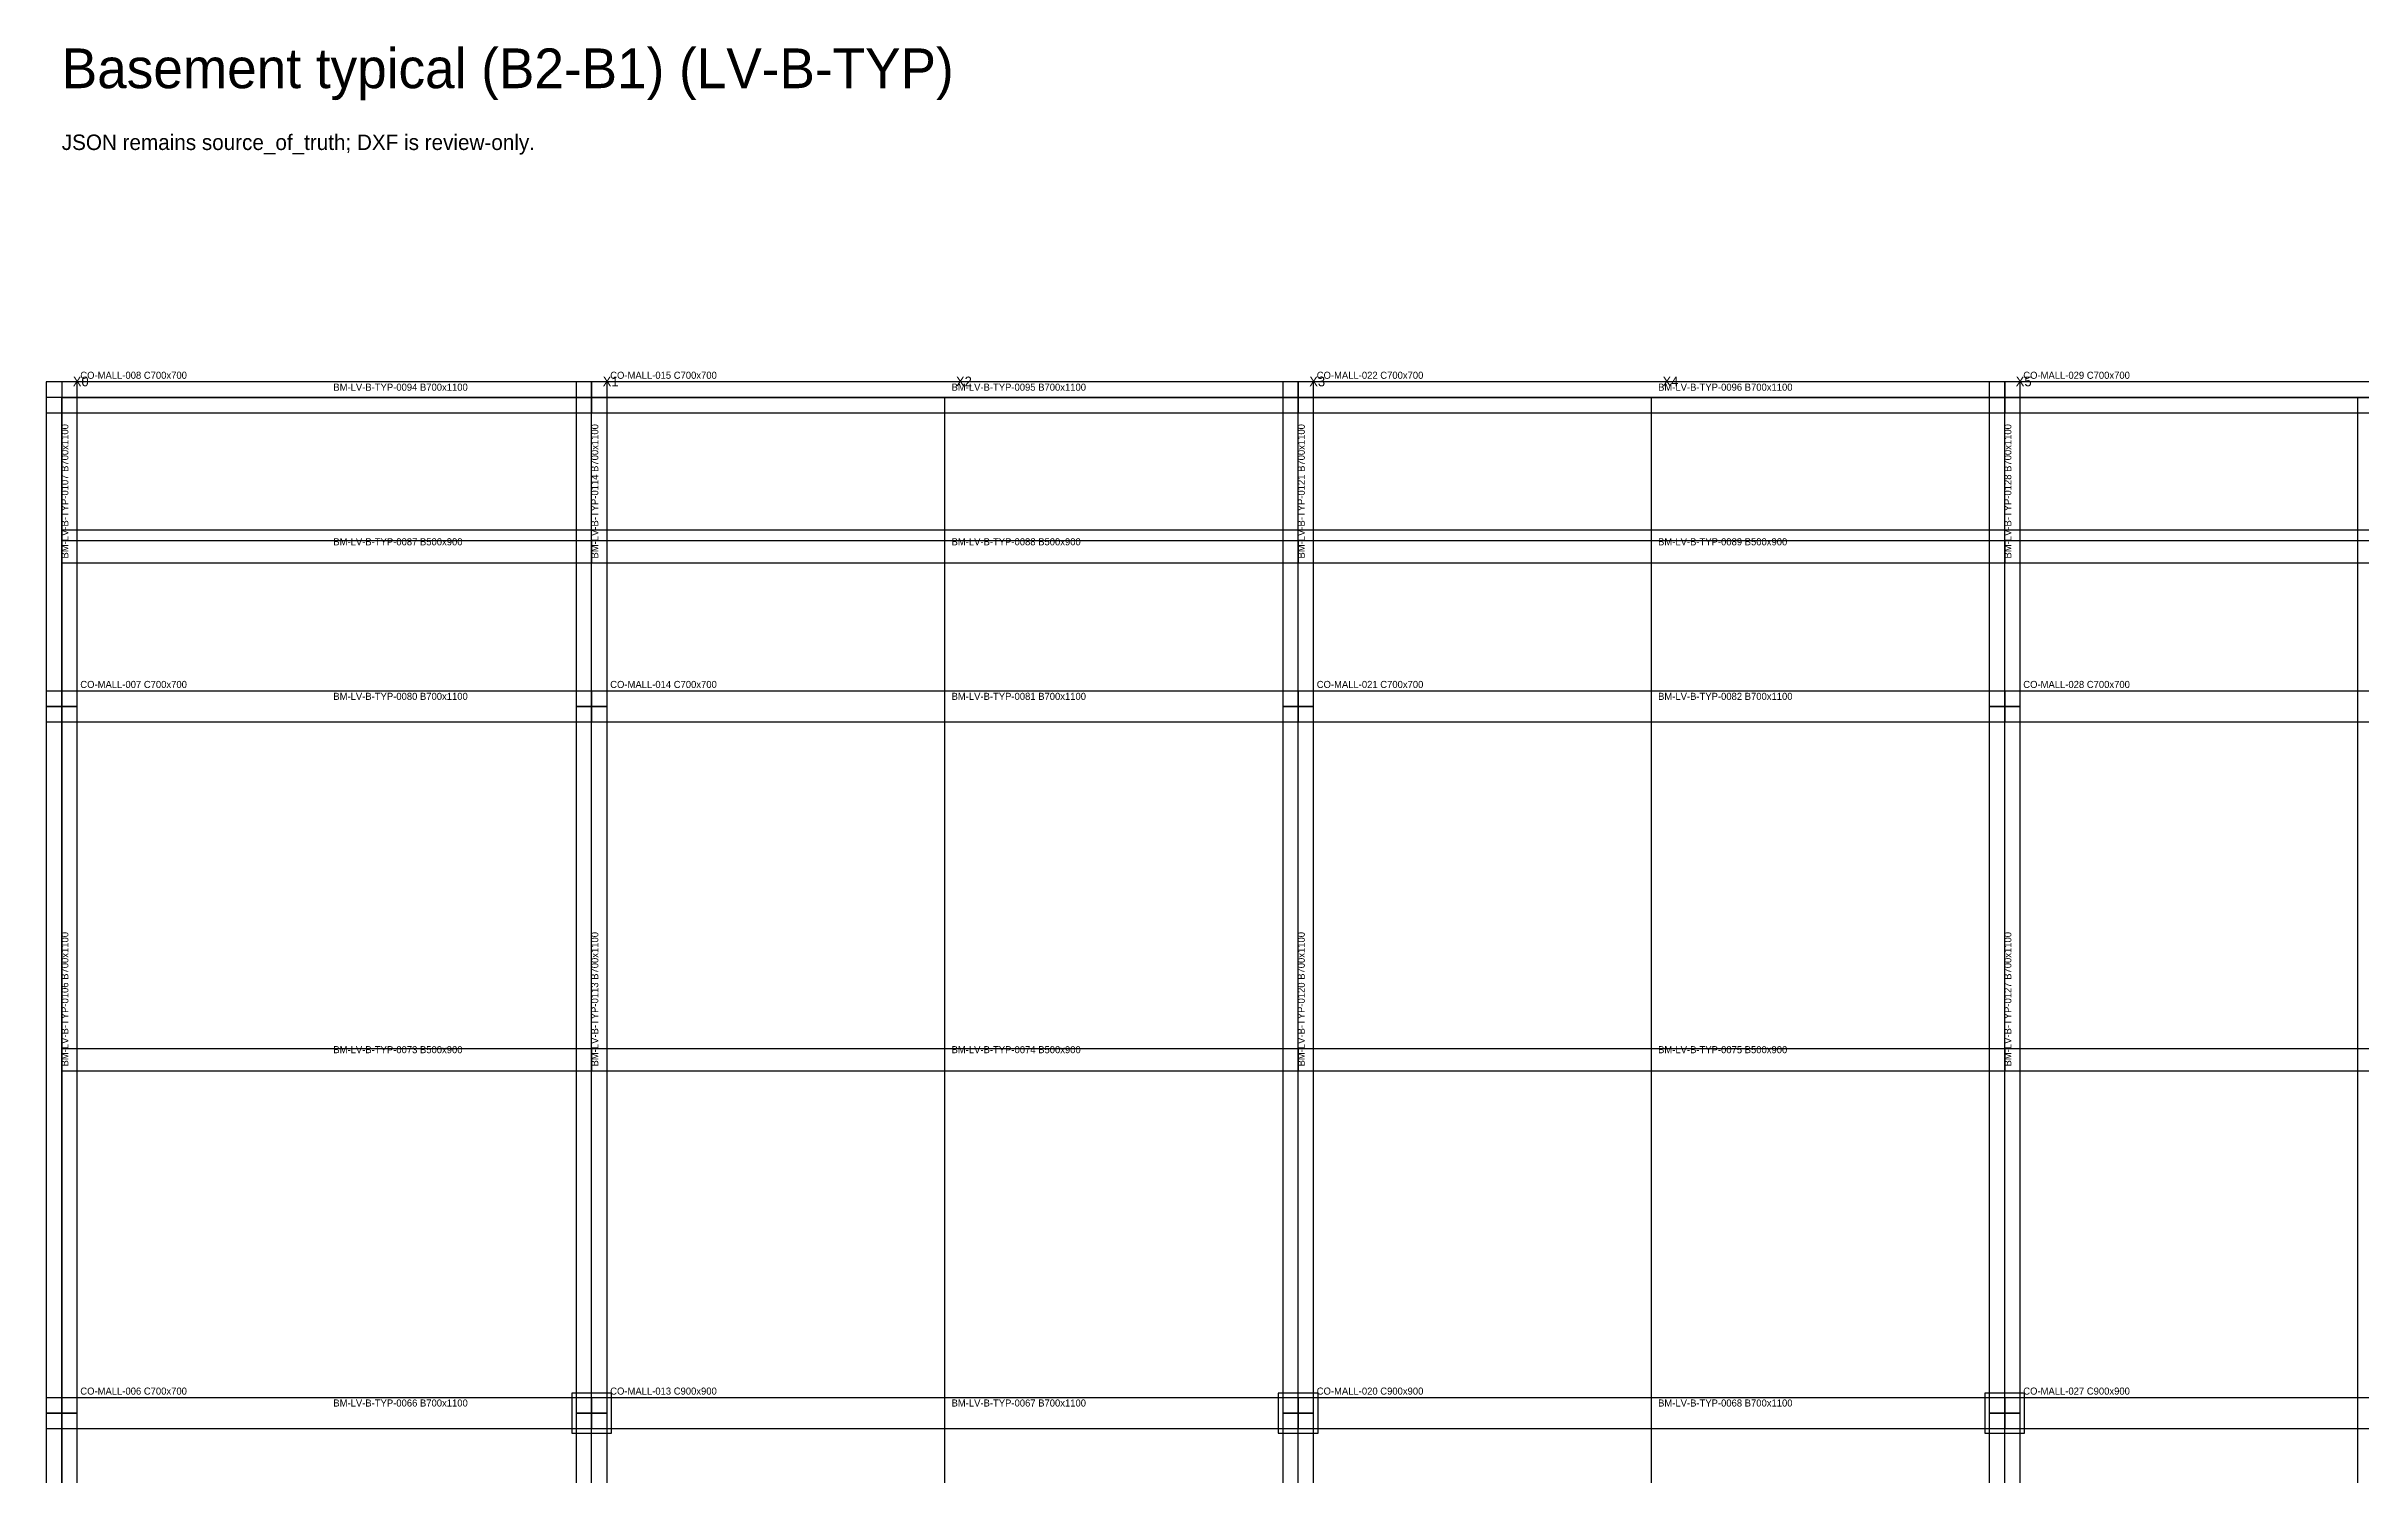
# Model space of a CAD drawing. Header units: millimetres. Extents: x -450 to 225826, y -254450 to 109948.
# Drawn here: x -350 to 52084, y 77585 to 109948 of the extents above; entities that cross this region are included whole.
import ezdxf

# ---------------------------------------------------------------- set-up
doc = ezdxf.new("R2010")
doc.units = ezdxf.units.MM
for name, color, linetype in [('LV-B-TYP_BEAM', 5, 'Continuous'), ('LV-B-TYP_COLUMN', 1, 'Continuous'), ('LV-B-TYP_GRID', 8, 'Continuous'), ('LV-B-TYP_SLAB', 7, 'Continuous'), ('TEXT', 7, 'Continuous')]:
    doc.layers.add(name, color=color, linetype=linetype)

msp = doc.modelspace()

# ---------------------------------------------------------------- linework, layer by layer
at = {"layer": 'LV-B-TYP_BEAM'}
for points in [[(0, 102350), (0, 101650), (12000, 101650), (12000, 102350), (0, 102350)], [(12000, 102350), (12000, 101650), (28000, 101650), (28000, 102350), (12000, 102350)], [(28000, 102350), (28000, 101650), (44000, 101650), (44000, 102350), (28000, 102350)], [(44000, 102350), (44000, 101650), (60000, 101650), (60000, 102350), (44000, 102350)], [(-350, 95000), (350, 95000), (350, 102000), (-350, 102000), (-350, 95000)], [(11650, 95000), (12350, 95000), (12350, 102000), (11650, 102000), (11650, 95000)], [(27650, 95000), (28350, 95000), (28350, 102000), (27650, 102000), (27650, 95000)], [(43650, 95000), (44350, 95000), (44350, 102000), (43650, 102000), (43650, 95000)], [(0, 98750), (0, 98250), (12000, 98250), (12000, 98750), (0, 98750)], [(12000, 98750), (12000, 98250), (28000, 98250), (28000, 98750), (12000, 98750)], [(28000, 98750), (28000, 98250), (44000, 98250), (44000, 98750), (28000, 98750)], [(44000, 98750), (44000, 98250), (60000, 98250), (60000, 98750), (44000, 98750)], [(-350, 79000), (350, 79000), (350, 95000), (-350, 95000), (-350, 79000)], [(0, 95350), (0, 94650), (12000, 94650), (12000, 95350), (0, 95350)], [(11650, 79000), (12350, 79000), (12350, 95000), (11650, 95000), (11650, 79000)], [(12000, 95350), (12000, 94650), (28000, 94650), (28000, 95350), (12000, 95350)], [(27650, 79000), (28350, 79000), (28350, 95000), (27650, 95000), (27650, 79000)], [(28000, 95350), (28000, 94650), (44000, 94650), (44000, 95350), (28000, 95350)], [(43650, 79000), (44350, 79000), (44350, 95000), (43650, 95000), (43650, 79000)], [(44000, 95350), (44000, 94650), (60000, 94650), (60000, 95350), (44000, 95350)], [(0, 87250), (0, 86750), (12000, 86750), (12000, 87250), (0, 87250)], [(12000, 87250), (12000, 86750), (28000, 86750), (28000, 87250), (12000, 87250)], [(28000, 87250), (28000, 86750), (44000, 86750), (44000, 87250), (28000, 87250)], [(44000, 87250), (44000, 86750), (60000, 86750), (60000, 87250), (44000, 87250)], [(0, 79350), (0, 78650), (12000, 78650), (12000, 79350), (0, 79350)], [(12000, 79350), (12000, 78650), (28000, 78650), (28000, 79350), (12000, 79350)], [(28000, 79350), (28000, 78650), (44000, 78650), (44000, 79350), (28000, 79350)], [(44000, 79350), (44000, 78650), (60000, 78650), (60000, 79350), (44000, 79350)], [(-350, 63000), (350, 63000), (350, 79000), (-350, 79000), (-350, 63000)], [(11650, 63000), (12350, 63000), (12350, 79000), (11650, 79000), (11650, 63000)], [(27650, 63000), (28350, 63000), (28350, 79000), (27650, 79000), (27650, 63000)], [(43650, 63000), (44350, 63000), (44350, 79000), (43650, 79000), (43650, 63000)]]:
    msp.add_lwpolyline(points, close=True, dxfattribs=at)
at = {"layer": 'LV-B-TYP_COLUMN'}
for points in [[(-350, 101650), (350, 101650), (350, 102350), (-350, 102350), (-350, 101650)], [(11650, 101650), (12350, 101650), (12350, 102350), (11650, 102350), (11650, 101650)], [(27650, 101650), (28350, 101650), (28350, 102350), (27650, 102350), (27650, 101650)], [(43650, 101650), (44350, 101650), (44350, 102350), (43650, 102350), (43650, 101650)], [(-350, 94650), (350, 94650), (350, 95350), (-350, 95350), (-350, 94650)], [(11650, 94650), (12350, 94650), (12350, 95350), (11650, 95350), (11650, 94650)], [(27650, 94650), (28350, 94650), (28350, 95350), (27650, 95350), (27650, 94650)], [(43650, 94650), (44350, 94650), (44350, 95350), (43650, 95350), (43650, 94650)], [(-350, 78650), (350, 78650), (350, 79350), (-350, 79350), (-350, 78650)], [(11550, 78550), (12450, 78550), (12450, 79450), (11550, 79450), (11550, 78550)], [(27550, 78550), (28450, 78550), (28450, 79450), (27550, 79450), (27550, 78550)], [(43550, 78550), (44450, 78550), (44450, 79450), (43550, 79450), (43550, 78550)]]:
    msp.add_lwpolyline(points, close=True, dxfattribs=at)
at = {"layer": 'LV-B-TYP_GRID'}
for points in [[(0, 0), (0, 102000)], [(0, 102000), (104000, 102000)], [(12000, 0), (12000, 102000)], [(20000, 0), (20000, 102000)], [(28000, 0), (28000, 102000)], [(36000, 0), (36000, 102000)], [(44000, 0), (44000, 102000)], [(52000, 0), (52000, 102000)], [(0, 99000), (104000, 99000)]]:
    msp.add_lwpolyline(points, dxfattribs=at)
at = {"layer": 'LV-B-TYP_SLAB'}
msp.add_lwpolyline([(0, 0), (104000, 0), (104000, 102000), (0, 102000), (0, 0)], close=True, dxfattribs=at)

# ---------------------------------------------------------------- texts
at = {"layer": 'TEXT'}
for s, height, p in [('Basement typical (B2-B1) (LV-B-TYP)', 900, (0, 109000)), ('JSON remains source_of_truth; DXF is review-only.', 350, (0, 107600)), ('X0', 220, (250, 102250)), ('CO-MALL-008 C700x700', 160, (420, 102420)), ('BM-LV-B-TYP-0094 B700x1100', 160, (6150, 102150)), ('X1', 220, (12250, 102250)), ('CO-MALL-015 C700x700', 160, (12420, 102420)), ('BM-LV-B-TYP-0095 B700x1100', 160, (20150, 102150)), ('X2', 220, (20250, 102250)), ('X3', 220, (28250, 102250)), ('CO-MALL-022 C700x700', 160, (28420, 102420)), ('BM-LV-B-TYP-0096 B700x1100', 160, (36150, 102150)), ('X4', 220, (36250, 102250)), ('X5', 220, (44250, 102250)), ('CO-MALL-029 C700x700', 160, (44420, 102420)), ('BM-LV-B-TYP-0087 B500x900', 160, (6150, 98650)), ('BM-LV-B-TYP-0088 B500x900', 160, (20150, 98650)), ('BM-LV-B-TYP-0089 B500x900', 160, (36150, 98650)), ('CO-MALL-007 C700x700', 160, (420, 95420)), ('CO-MALL-014 C700x700', 160, (12420, 95420)), ('CO-MALL-021 C700x700', 160, (28420, 95420)), ('CO-MALL-028 C700x700', 160, (44420, 95420)), ('BM-LV-B-TYP-0080 B700x1100', 160, (6150, 95150)), ('BM-LV-B-TYP-0081 B700x1100', 160, (20150, 95150)), ('BM-LV-B-TYP-0082 B700x1100', 160, (36150, 95150)), ('BM-LV-B-TYP-0073 B500x900', 160, (6150, 87150)), ('BM-LV-B-TYP-0074 B500x900', 160, (20150, 87150)), ('BM-LV-B-TYP-0075 B500x900', 160, (36150, 87150)), ('CO-MALL-006 C700x700', 160, (420, 79420)), ('BM-LV-B-TYP-0066 B700x1100', 160, (6150, 79150)), ('CO-MALL-013 C900x900', 160, (12420, 79420)), ('BM-LV-B-TYP-0067 B700x1100', 160, (20150, 79150)), ('CO-MALL-020 C900x900', 160, (28420, 79420)), ('BM-LV-B-TYP-0068 B700x1100', 160, (36150, 79150)), ('CO-MALL-027 C900x900', 160, (44420, 79420))]:
    msp.add_text(s, height=height, dxfattribs=at).set_placement(p)
for s, p in [('BM-LV-B-TYP-0107 B700x1100', (150, 98350)), ('BM-LV-B-TYP-0114 B700x1100', (12150, 98350)), ('BM-LV-B-TYP-0121 B700x1100', (28150, 98350)), ('BM-LV-B-TYP-0128 B700x1100', (44150, 98350)), ('BM-LV-B-TYP-0106 B700x1100', (150, 86850)), ('BM-LV-B-TYP-0113 B700x1100', (12150, 86850)), ('BM-LV-B-TYP-0120 B700x1100', (28150, 86850)), ('BM-LV-B-TYP-0127 B700x1100', (44150, 86850))]:
    msp.add_text(s, height=160, rotation=90, dxfattribs=at).set_placement(p)

doc.saveas('drawing.dxf')
